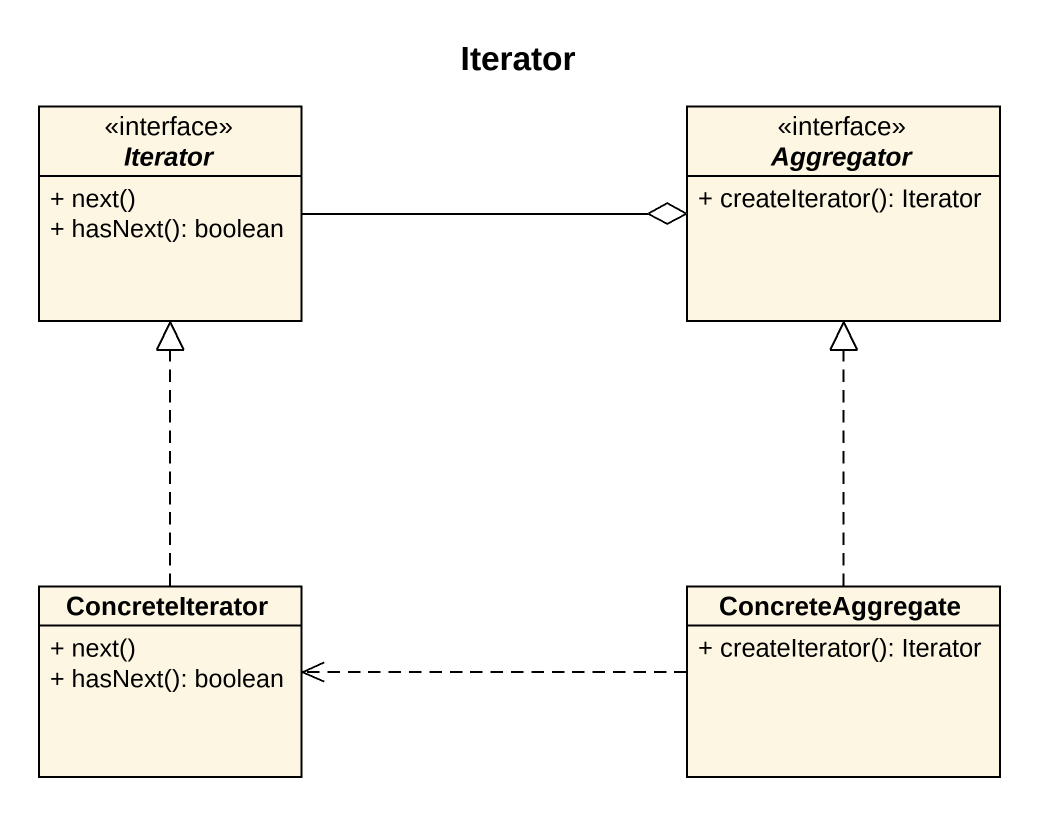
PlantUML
@startuml
title Iterator
hide circle
hide empty members
skinparam classAttributeIconSize 0
interface Iterator {
  + next()
  + hasNext(): boolean
}
interface Aggregator {
  + createIterator(): Iterator
}
class ConcreteIterator {
  + next()
  + hasNext(): boolean
}
class ConcreteAggregate {
  + createIterator(): Iterator
}
Iterator -right-o Aggregator
ConcreteIterator .up.|> Iterator
ConcreteAggregate .up.|> Aggregator
ConcreteAggregate .left.> ConcreteIterator
@enduml
